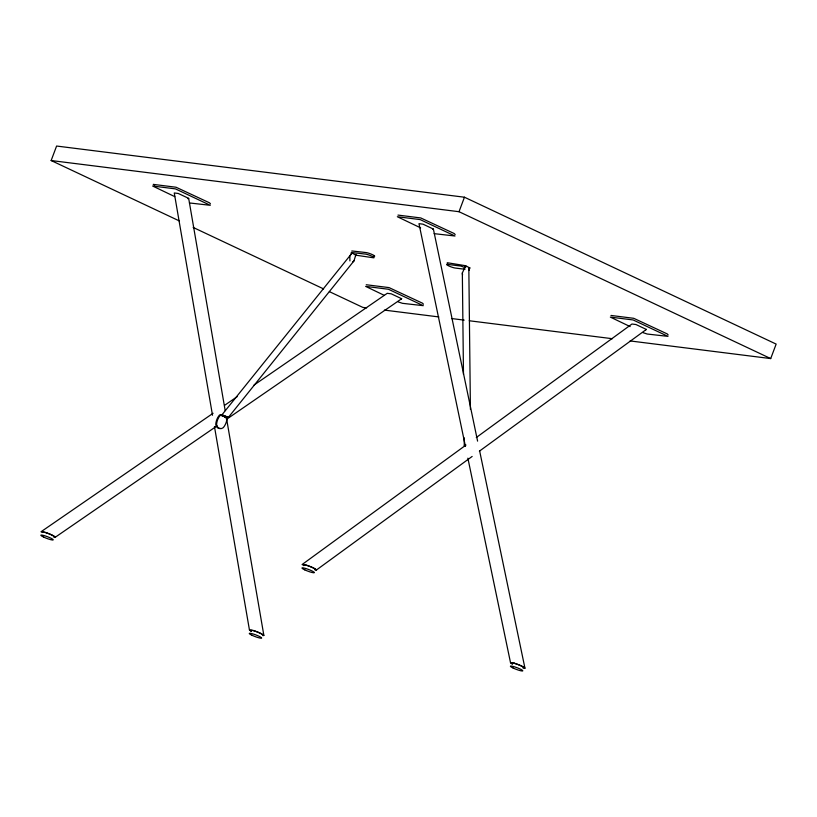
<?xml version="1.0" encoding="UTF-8"?>
<svg xmlns="http://www.w3.org/2000/svg" width="817" height="817" viewBox="0 0 817 817"><rect width="100%" height="100%" fill="white"/><g stroke="black" fill="none" stroke-linecap="round" stroke-linejoin="round"><path stroke-width="1.23" d="M355.742 255.17L373.379 257.774A4.963 0.694 20.6 0 0 372.031 256.262A4.963 0.694 20.6 0 0 365.587 254.107L351.239 252.484L355.742 255.17L353.965 260.909L228.403 417.364L221.938 414.852L220.253 415.261A14.451 12.449 -78.1 0 0 216.576 424.432A4.963 4.279 -78.1 0 0 223.327 427.608A14.451 12.449 -78.1 0 0 227.003 418.437L226.432 416.976M355.518 256.15L355.977 254.281M463.484 374.4L462.34 272.96L465.67 265.729L470.061 268.119L469.305 268.211M179.301 220.907L51.154 160.53L56.598 146.039L464.454 197.214L776.15 344.09L770.707 358.581L630.111 340.934M51.154 160.53L459.011 211.705L464.454 197.214M468.641 267.966L468.856 270.376L469.561 267.567L468.856 270.376L470.418 409.378M351.882 252.351L349.829 256.324L349.901 260.929M466.047 266.74L464.352 268.252L465.67 265.729L447.92 262.829A4.963 0.694 20.6 0 0 447.655 263.472M351.841 253.331L221.938 414.852L228.403 417.364M352.505 262.145L353.965 260.909M465.996 445.03L302.106 564.527L306.099 565.027A9.365 1.338 20.5 0 1 316.516 569.939L472.155 456.448M476.301 437.514L631.949 324.022L635.953 324.523L646.359 329.435L479.375 451.188M213.084 413.269L41.013 531.765L45.017 532.265A9.365 1.287 20.7 0 1 55.393 537.157L216.995 425.902M224.624 405.314L237.206 396.643M253.995 385.083L387.238 293.323L391.241 293.824L401.647 298.726L226.432 419.397M210.459 203.862L209.56 202.851L176.053 187.236L153.259 184.376L154.597 185.183M397.971 215.085L420.765 217.945L454.272 233.56L455.171 234.571M366.251 284.745L389.045 287.604L422.552 303.219L423.451 304.23M610.963 315.444L633.757 318.313L667.264 333.928L668.163 334.939M214.452 426.545L249.451 629.989L253.454 630.489M54.647 537.494L55.423 537.167M315.74 570.256L316.506 569.929M467.875 458.174L510.533 662.74L514.536 663.251M645.573 329.751L646.359 329.435M400.861 299.053L401.647 298.726M432.581 229.383L433.388 229.077L477.598 441.129M187.869 198.684L188.676 198.368L225.186 410.604M263.043 635.697L263.86 635.391L226.697 419.397M524.136 668.459L524.943 668.153L479.681 451.107M464.189 437.8L464.281 445.408L464.965 445.306M351.821 250.952L366.159 252.576A4.963 0.694 20.6 0 1 372.613 254.73A4.963 0.694 20.6 0 1 373.951 256.242M468.723 269.743L469.479 269.651L468.672 269.344M189.442 202.953L210.275 205.302L175.441 188.88L152.636 186.021L174.756 196.621M434.154 233.652L454.987 236.011L420.152 219.589L397.348 216.73L420.622 227.861M465.016 269.273L455.13 268.037A4.963 0.694 20.6 0 1 448.686 265.882A4.963 0.694 20.6 0 1 447.338 264.361L460.931 266.066L464.781 267.506M366.649 307.876L362.85 307.406L329.374 291.628M384.388 310.103L438.852 316.935M451.515 318.528L464.179 320.121M469.244 320.754L612.372 338.708M642.856 332.58L647.146 334.02L667.979 336.369L633.144 319.958L610.34 317.098L630.152 326.596M398.145 301.882L402.444 303.321L423.267 305.67L388.432 289.249L365.638 286.389L384.286 295.356M459.011 211.705L770.707 358.581M193.149 227.432L323.603 288.912M222.142 415.189L227.003 418.437L223.878 416.364L220.253 415.261L221.223 414.832L224.746 416.415L221.223 414.832L219.436 415.087A14.451 12.449 -78.1 0 0 215.749 424.258A4.963 4.279 -78.1 0 0 220.396 428.445M465.496 446.399L464.281 445.408M433.388 229.077L422.981 224.164L418.978 223.674L465.281 445.704M188.676 198.368L178.269 193.466L174.266 192.965L212.512 415.24M462.34 272.96L462.555 275.063M514.516 663.23A9.365 1.328 20.5 0 1 524.974 668.163M512.453 664.088A9.365 1.317 20.5 0 1 510.513 662.73M303.801 565.64A6.628 0.919 20.6 0 1 309.684 566.375A6.628 0.919 20.6 0 1 314.535 569.684M512.218 663.853A6.628 0.919 20.6 0 1 518.111 664.589A6.628 0.919 20.6 0 1 522.951 667.898M251.493 631.357A9.365 1.277 20.7 0 1 249.471 629.989M253.474 630.51A9.365 1.287 20.6 0 1 263.84 635.391M251.085 631.081A6.628 0.919 20.6 0 1 255.353 631.255A6.628 0.919 20.6 0 1 262.819 635.013M42.004 532.133A6.628 0.919 20.6 0 1 50.143 534.247A6.628 0.919 20.6 0 1 53.401 536.912M304.782 569.878A6.628 0.919 20.6 0 0 314.382 572.635A6.628 0.919 20.6 0 0 305.384 568.397A6.628 0.919 20.6 0 0 304.782 569.878M513.209 668.092A6.628 0.919 20.6 0 0 522.809 670.849A6.628 0.919 20.6 0 0 513.811 666.611A6.628 0.919 20.6 0 0 513.209 668.092M252.075 635.32A6.628 0.919 20.6 0 0 261.665 638.087A6.628 0.919 20.6 0 0 252.667 633.839A6.628 0.919 20.6 0 0 252.075 635.32M43.648 537.106A6.628 0.919 20.6 0 0 53.248 539.874A6.628 0.919 20.6 0 0 44.251 535.625A6.628 0.919 20.6 0 0 43.648 537.106"/></g></svg>
